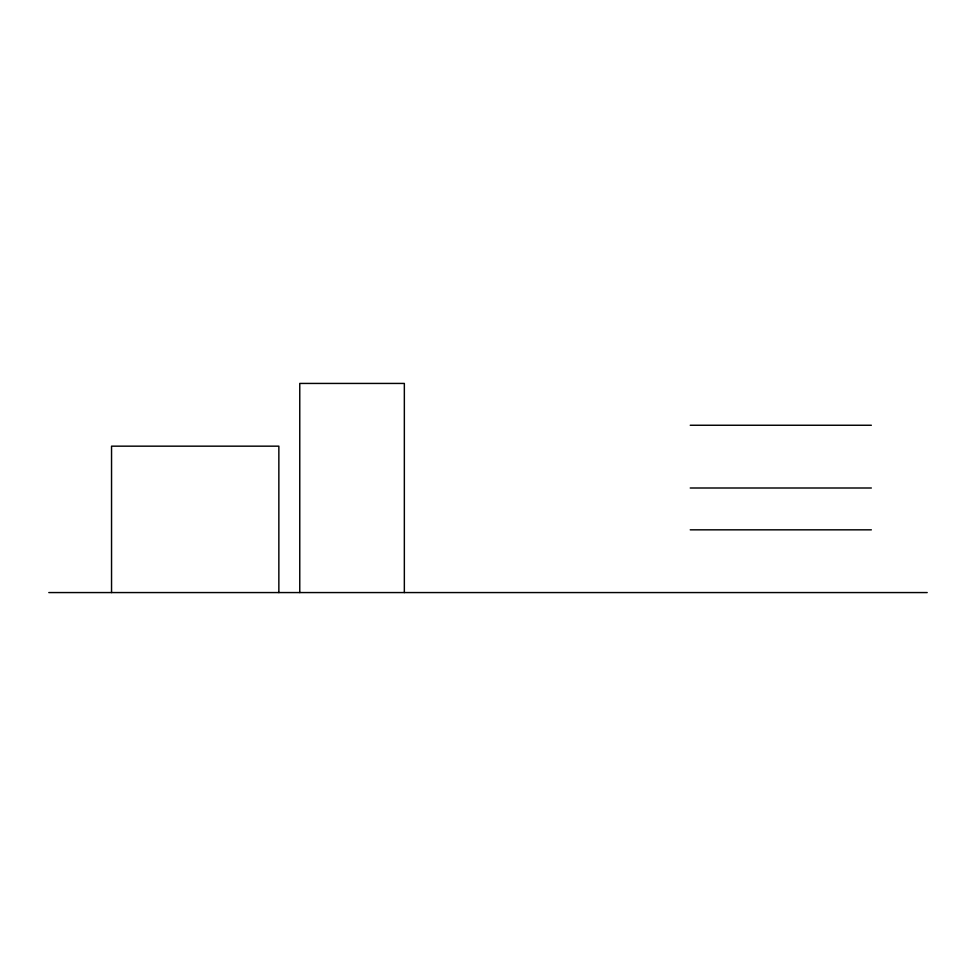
<?xml version="1.0" encoding="UTF-8"?>
<svg xmlns="http://www.w3.org/2000/svg" width="976" height="976" viewBox="0 0 976 976"><rect width="100%" height="100%" fill="white"/><g stroke="black" fill="none" stroke-linecap="round" stroke-linejoin="round"><path stroke-width="1.46" d="M690.239 425.255L871.361 425.255M690.239 488L871.361 488M690.239 529.834L871.361 529.834M48.8 592.566L927.2 592.566M404.345 592.566L404.345 383.434L299.766 383.434L299.766 592.566M278.855 592.566L278.855 446.166L111.545 446.166L111.545 592.566"/></g></svg>
